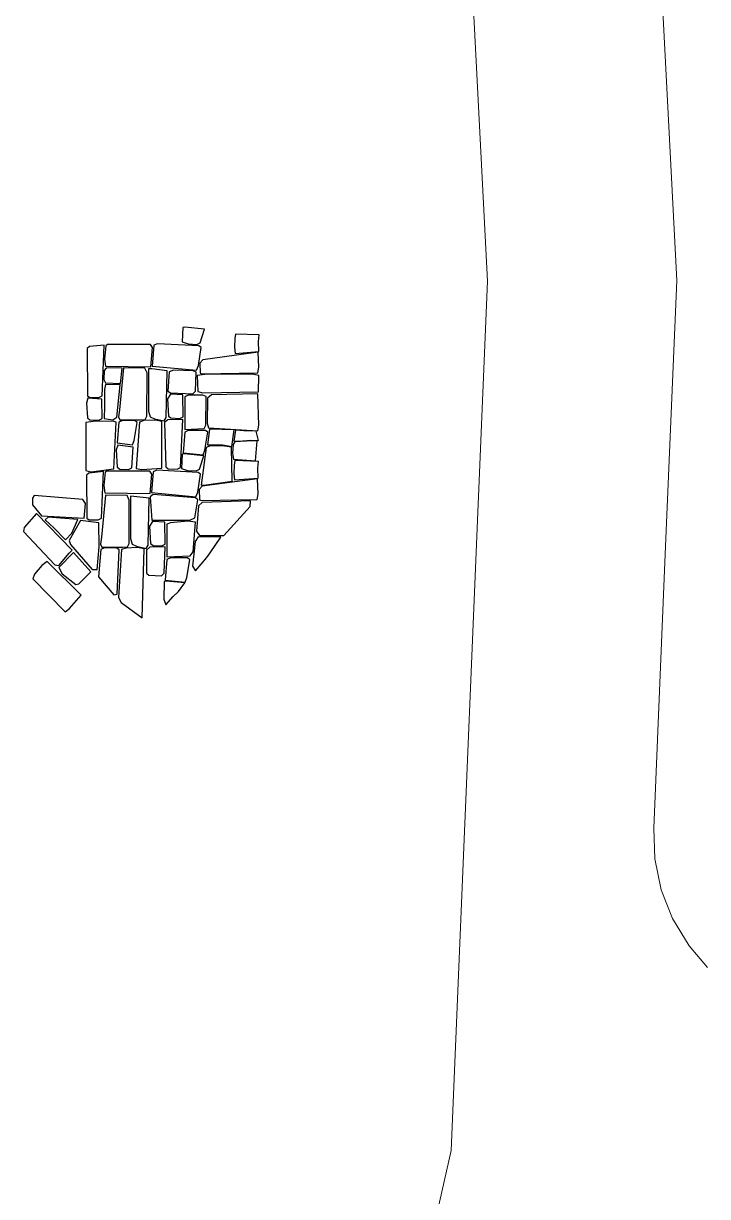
# Model space of a CAD drawing. Header units: metres. Extents: x -45 to 1930, y -347 to 488.
# Drawn here: x 4.02 to 22.49, y -36.98 to -5.32 of the extents above; entities that cross this region are included whole.
import ezdxf

# ---------------------------------------------------------------- set-up
doc = ezdxf.new("R2010")
doc.units = ezdxf.units.M
doc.layers.add('FLOATINGWINDOWS', color=2, linetype='Continuous', plot=False)
doc.layers.add('SRAFY-TERÉN', color=252, linetype='Continuous')

msp = doc.modelspace()

# ---------------------------------------------------------------- linework, layer by layer
at = {"linetype": 'Continuous', "lineweight": 0}
for p, q in [((20.568328, 8.871826), (21.654599, -12.252057)), ((21.654599, -12.252057), (21.345568, -19.642893)), ((21.345568, -19.642893), (21.036538, -27.03373)), ((21.036538, -27.03373), (21.066168, -27.865957)), ((21.066168, -27.865957), (21.237589, -28.695875)), ((21.237589, -28.695875), (21.543243, -29.477912)), ((21.543243, -29.477912), (21.98795, -30.215043)), ((21.98795, -30.215043), (22.485253, -30.798592))]:
    msp.add_line(p, q, dxfattribs=at)
at = {"layer": 'FLOATINGWINDOWS', "linetype": 'Continuous', "lineweight": 0, "flags": 128}
msp.add_lwpolyline([(8.056579, -68.997242), (15.568101, -35.733045), (16.548881, -12.276539), (15.489101, 8.332181)], dxfattribs=at)
at = {"layer": 'SRAFY-TERÉN'}
for points in [[(8.909669, -13.57235), (8.374359, -13.518637), (8.320002, -13.529031), (8.308354, -13.91583), (8.466283, -13.968726), (8.701806, -13.980904), (8.794908, -13.936527), (8.909669, -13.57235)], [(10.375434, -14.171414), (10.361868, -13.90624), (10.382426, -13.722641), (9.743059, -13.70287), (9.725836, -13.823297), (9.713658, -14.058821), (9.736623, -14.224448), (10.375434, -14.171414)], [(6.197073, -13.997686), (5.807249, -14.03762), (5.743486, -14.091215), (5.747556, -15.365805), (5.816335, -15.41227), (6.052142, -15.416083), (6.143611, -15.368431), (6.197073, -13.997686)], [(7.448967, -13.982091), (6.293805, -13.985928), (6.245212, -14.016985), (6.212495, -14.376045), (6.234101, -14.571304), (7.459797, -14.590305), (7.500767, -14.063038), (7.448967, -13.982091)], [(7.498745, -14.565676), (8.695444, -14.675469), (8.743021, -14.551099), (8.822524, -14.068813), (8.756631, -14.01834), (7.635869, -13.962474), (7.541728, -14.004603), (7.498745, -14.565676)], [(10.346869, -14.749684), (10.371649, -14.597109), (10.354681, -14.191886), (8.861607, -14.394461), (8.779732, -14.483497), (8.786895, -14.75568), (8.840877, -14.77768), (10.346869, -14.749684)], [(6.641021, -15.033279), (6.689122, -14.621236), (6.551238, -14.610958), (6.252874, -14.621509), (6.203998, -14.688596), (6.19182, -14.92412), (6.236197, -15.017221), (6.641021, -15.033279)], [(6.72301, -14.614917), (6.610884, -15.745294)], [(7.354969, -15.9155), (7.358739, -14.745306), (7.301323, -14.621164), (6.72301, -14.614917)], [(7.896773, -14.691347), (7.484729, -14.643246), (7.396526, -14.637881), (7.395331, -15.783422)], [(7.875901, -15.957314), (7.896773, -14.691347)], [(8.666138, -15.239236), (8.686803, -14.728359), (8.605395, -14.696251), (8.073237, -14.676796), (7.95181, -14.719526), (7.914596, -15.239236)], [(8.72699, -15.254959), (8.858858, -15.286433), (10.361516, -15.26298), (10.373136, -14.822903), (10.195702, -14.788676), (8.919928, -14.792478), (8.711015, -14.815962), (8.72699, -15.254959)], [(6.627824, -15.073085), (6.237586, -15.059679), (6.211523, -15.195163), (6.205321, -15.661075), (6.198536, -15.982031), (6.431694, -16.012431), (6.539825, -15.948251), (6.627824, -15.073085)], [(6.136304, -15.45559), (5.759665, -15.434861), (5.723005, -15.569379), (5.749534, -15.964578), (5.81662, -16.013454), (6.052144, -16.025632), (6.145246, -15.981255), (6.136304, -15.45559)], [(8.322143, -15.341028), (7.988179, -15.325204), (7.905098, -15.448856), (7.936508, -15.916747), (8.003594, -15.965623), (8.239118, -15.977801), (8.33222, -15.933424), (8.322143, -15.341028)], [(7.914596, -15.239236), (7.991934, -15.292258), (8.588912, -15.311232), (8.666138, -15.239236)], [(8.377875, -16.274118), (8.900191, -16.246023), (8.94001, -16.15705), (8.954038, -15.387587), (8.858905, -15.353078), (8.470655, -15.353467), (8.376514, -15.395596), (8.377875, -16.274118)], [(10.349821, -16.315514), (10.374601, -16.162939), (10.349311, -15.317861), (9.093442, -15.346213), (8.991089, -15.43225), (8.97707, -16.106307), (9.020027, -16.23244), (10.349821, -16.315514)], [(6.610884, -15.745294), (6.584254, -15.938044), (6.619314, -16.014812), (7.183587, -16.016482), (7.310466, -16.00313), (7.354969, -15.9155)], [(7.395331, -15.783422), (7.43734, -15.938044), (7.56088, -15.988112), (7.820168, -16.047333), (7.875901, -15.957314)], [(5.707207, -17.383905), (5.845677, -17.421551), (6.45879, -17.337303), (6.522397, -16.082607), (6.440989, -16.0505), (5.906846, -16.062546), (5.705109, -16.090196), (5.707207, -17.383905)], [(6.554955, -16.637154), (6.965725, -16.695135), (7.013302, -16.570765), (7.092805, -16.088479), (7.026912, -16.038006), (6.692079, -16.033953), (6.597938, -16.076082), (6.554955, -16.637154)], [(7.06572, -17.331068), (7.218295, -17.355848), (7.756393, -17.325368), (7.760977, -16.060633), (7.583542, -16.026406), (7.272328, -16.037236), (7.150902, -16.079966), (7.06572, -17.331068)], [(7.06572, -17.331068), (7.218295, -17.355848), (7.756393, -17.325368), (7.760977, -16.060633), (7.583542, -16.026406), (7.272328, -16.037236), (7.150902, -16.079966), (7.06572, -17.331068)], [(8.327325, -16.00544), (7.915281, -16.015955), (7.827078, -16.091348), (7.863538, -17.288292), (7.930624, -17.337169), (8.166148, -17.349347), (8.25925, -17.30497), (8.327325, -16.00544)], [(8.333531, -16.906939), (8.870763, -16.960404), (8.918339, -16.836034), (8.997843, -16.353748), (8.931949, -16.303275), (8.470655, -16.303738), (8.376514, -16.345866), (8.333531, -16.906939)], [(10.306779, -16.323752), (9.96888, -16.311223), (9.743325, -16.296796), (9.696028, -16.589562), (9.828676, -16.589167), (10.160988, -16.564511), (10.361448, -16.570077), (10.306779, -16.323752)], [(6.980053, -16.751671), (6.568009, -16.70357), (6.523432, -16.829046), (6.554842, -17.296937), (6.621928, -17.345813), (6.857452, -17.357991), (6.950554, -17.313614), (6.980053, -16.751671)], [(8.815477, -17.777747), (8.953979, -17.772886), (9.65219, -17.675773), (9.640204, -16.756558), (9.381979, -16.718112), (9.07134, -16.716373), (8.949914, -16.759103), (8.815477, -17.777747)], [(10.281966, -17.121663), (10.333326, -16.584349), (10.19546, -16.582533), (9.72757, -16.613943), (9.678693, -16.681029), (9.666516, -16.916553), (9.68948, -17.08218), (10.281966, -17.121663)], [(8.89171, -16.987882), (8.3564, -16.934168), (8.302043, -16.944563), (8.290395, -17.331362), (8.448323, -17.384258), (8.683847, -17.396435), (8.776949, -17.352058), (8.89171, -16.987882)], [(7.431008, -17.397622), (6.275846, -17.401459), (6.227253, -17.432516), (6.194536, -17.791577), (6.216142, -17.986835), (7.441838, -18.005836), (7.482808, -17.47857), (7.431008, -17.397622)], [(7.480786, -17.981207), (8.677485, -18.091), (8.725062, -17.966631), (8.804565, -17.484345), (8.738672, -17.433872), (7.617909, -17.378006), (7.523769, -17.420134), (7.480786, -17.981207)], [(10.357475, -17.586945), (10.343909, -17.321771), (10.364467, -17.138173), (9.7251, -17.118402), (9.707877, -17.238829), (9.695699, -17.474353), (9.718664, -17.63998), (10.357475, -17.586945)], [(6.179114, -17.413218), (5.78929, -17.453151), (5.725527, -17.506746), (5.731012, -18.665799), (5.799791, -18.712264), (6.035598, -18.716077), (6.127067, -18.668425), (6.179114, -17.413218)], [(10.32891, -18.165216), (10.35369, -18.01264), (10.336722, -17.607418), (8.843648, -17.809992), (8.761773, -17.899029), (8.768936, -18.171211), (8.822918, -18.193212), (10.32891, -18.165216)], [(7.487265, -18.721948), (8.508612, -18.721387), (8.650103, -18.657811), (8.729606, -18.175525), (8.663713, -18.125052), (7.525193, -18.029258), (7.440783, -18.091297), (7.487265, -18.721948)], [(5.657868, -18.672747), (5.698047, -18.273778), (5.621613, -18.162051), (4.306556, -18.056032), (4.266622, -18.1328), (4.26867, -18.307831), (4.509925, -18.603159), (5.657868, -18.672747)], [(6.23885, -18.053208), (6.126723, -19.183584)], [(6.870809, -19.35379), (6.874579, -18.183596), (6.817163, -18.059454), (6.23885, -18.053208)], [(7.412612, -18.129637), (7.000569, -18.081536), (6.912366, -18.076171), (6.911171, -19.221712)], [(7.391741, -19.395604), (7.412612, -18.129637)], [(9.430729, -19.14185), (10.136786, -18.354709), (10.150255, -18.199814), (8.847623, -18.250252), (8.74527, -18.336289), (8.690211, -19.018472), (8.774208, -19.136479), (9.430729, -19.14185)], [(4.37343, -18.547076), (4.042132, -18.922317), (4.021869, -19.028546), (4.869714, -19.930485), (4.974052, -19.943477), (5.257492, -19.618951), (5.334403, -19.530587), (4.37343, -18.547076)], [(4.610777, -18.718888), (4.83923, -18.928251), (5.158689, -19.257285), (5.32443, -19.078171), (5.487926, -18.706518), (5.022387, -18.669916), (4.691491, -18.64351), (4.610777, -18.718888)], [(5.558975, -18.734335), (5.251426, -19.272816), (5.288179, -19.383038), (5.880369, -20.053936), (6.008867, -20.059), (6.066539, -19.442796), (6.054848, -18.795124), (5.558975, -18.734335)], [(7.837982, -18.779318), (7.504019, -18.763494), (7.420938, -18.887146), (7.452348, -19.355037), (7.519434, -19.403913), (7.754958, -19.416091), (7.84806, -19.371714), (7.837982, -18.779318)], [(7.893714, -19.712408), (8.5248, -19.687512), (8.601953, -19.574441), (8.668329, -18.781906), (8.462198, -18.755077), (7.986494, -18.791757), (7.892354, -18.833886), (7.893714, -19.712408)], [(6.126723, -19.183584), (6.100094, -19.376334), (6.135154, -19.453102), (6.699426, -19.454772), (6.826306, -19.44142), (6.870809, -19.35379)], [(6.911171, -19.221712), (6.95318, -19.376334), (7.076719, -19.426402), (7.336007, -19.485623), (7.391741, -19.395604)], [(9.350902, -19.18646), (8.739573, -19.172824), (8.656492, -19.296476), (8.584757, -19.965565), (8.668739, -20.092321), (8.973393, -19.733452), (9.064699, -19.603877), (9.350902, -19.18646)], [(5.37604, -19.594861), (4.977754, -20.002473), (5.070142, -20.171143), (5.439315, -20.460313), (5.5205, -20.443038), (5.686889, -20.275901), (5.841379, -20.116897), (5.37604, -19.594861)], [(6.045597, -20.257577), (6.459068, -20.736053), (6.550175, -20.719302), (6.608645, -19.52677), (6.542751, -19.476297), (6.207919, -19.472243), (6.113778, -19.514372), (6.045597, -20.257577)], [(6.590883, -20.810711), (6.658022, -20.942066), (7.223326, -21.359177), (7.276817, -19.498923), (7.099382, -19.464697), (6.788168, -19.475526), (6.666742, -19.518256), (6.590883, -20.810711)], [(7.843165, -19.44373), (7.431121, -19.454245), (7.342918, -19.529638), (7.338555, -20.158023), (7.405641, -20.206899), (7.750811, -20.229125), (7.821775, -20.153353), (7.843165, -19.44373)], [(5.145276, -21.202281), (5.265635, -21.105292), (5.582467, -20.744254), (4.664272, -19.836257), (4.520277, -19.945436), (4.32045, -20.184268), (4.271138, -20.303173), (5.145276, -21.202281)], [(7.849371, -20.345229), (8.386602, -20.398694), (8.434179, -20.274324), (8.513682, -19.792038), (8.447789, -19.741565), (7.986494, -19.742028), (7.892354, -19.784156), (7.849371, -20.345229)], [(8.380866, -20.412754), (7.872239, -20.372458), (7.817882, -20.382853), (7.806625, -20.857419), (7.861133, -21.00585), (8.06601, -20.786019), (8.208473, -20.646808), (8.380866, -20.412754)]]:
    msp.add_lwpolyline(points, dxfattribs=at)
msp.add_lwpolyline([(8.984987, -16.691386), (9.391936, -16.693708), (9.650053, -16.737878), (9.705864, -16.289207), (9.043647, -16.265428)], close=True, dxfattribs=at)

doc.saveas('drawing.dxf')
